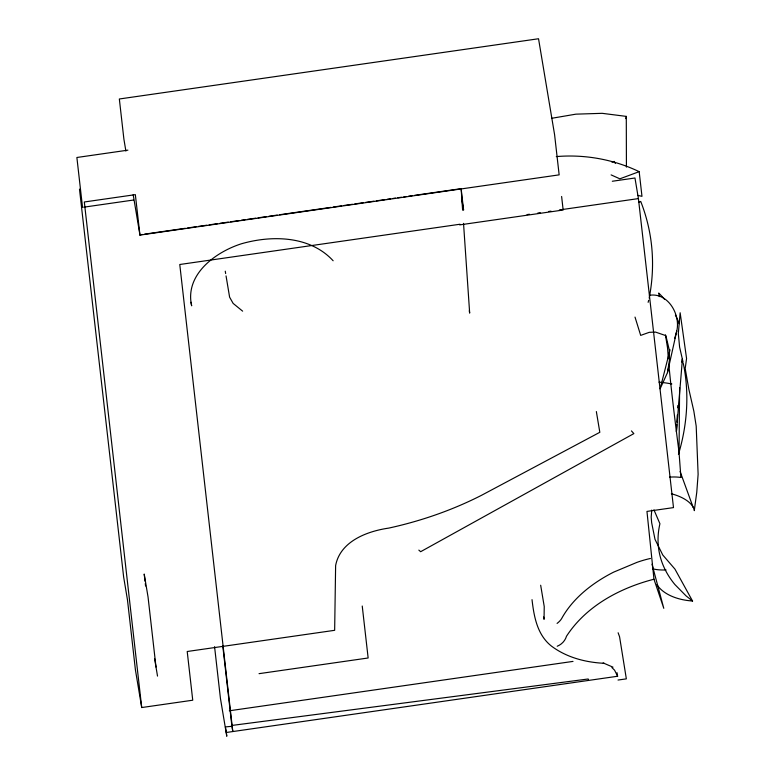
<?xml version="1.0" encoding="UTF-8"?>
<svg xmlns="http://www.w3.org/2000/svg" width="775" height="775" viewBox="0 0 775 775"><rect width="100%" height="100%" fill="white"/><g stroke="black" fill="none" stroke-linecap="round" stroke-linejoin="round"><path stroke-width="1.16" d="M680.896 477.332L679.036 452.348L679.607 387.616M676.808 424.535L676.42 431.694L679.036 452.348M676.933 422.152L677.321 414.983M677.708 407.824L677.834 405.441M651.756 510.086L651.184 517.109L651.668 522.747L655.001 539.342L662.761 554.987L674.938 569.092L692.559 601.051L686.03 595.849L674.889 584.534A177.359 107.909 -9.1 0 1 659.922 523.735L653.955 509.863M682.426 359.028L676.42 431.694A226.571 5.929 81.8 0 1 669.096 367.176L668.883 364.783M694.284 510.589L696.754 492.387L698.12 474.31L696.192 426.095L693.848 411.196L688.83 389.186L685.197 368.532L686.572 358.534L680.15 312.751L678.319 333.512L679.597 347.084L683.095 362.274M670.046 349.777L660.126 388.817L667.469 372.63L676.74 331.09C680.789 314.786 668.04 292.223 649.411 295.304M667.469 372.63L669.552 359.522L669.251 349.806L665.851 335.633L655.485 332.078L649.295 332.32L640.683 335.391L635.016 317.091M625.822 118.604L626.287 116.386L602.165 113.324L575.922 114.157L551.877 118.265M674.667 338.549L676.74 331.09M678.435 454.392C687.28 425.058 689.547 393.535 683.298 363.446M557.215 646.243C561.633 644.471 565.12 640.838 566.496 636.236C586.094 606.021 619.855 588.022 653.964 579.216L646.96 511.413L673.494 507.606L638.416 198.594L634.967 177.998L612.318 181.253M637.622 195.368L641.971 196.327L639.172 171.662L619.864 178.822L611.117 174.898M127.904 150.156L76.88 157.49L82.538 207.361M83.729 207.187L133.562 200.028M139.907 234.815L142.29 234.467M144.683 234.127L185.283 228.296M187.676 227.947L196.036 226.746M198.419 226.407L206.78 225.205M209.172 224.857L217.533 223.655M219.916 223.316L228.276 222.115M230.669 221.776L239.029 220.575M241.412 220.226L244.997 219.713M247.38 219.373L255.74 218.172M258.133 217.823L266.493 216.622M268.877 216.283L277.237 215.082M279.63 214.733L330.973 207.361M333.366 207.012L341.727 205.811M344.11 205.472L352.47 204.271M354.863 203.922L363.223 202.721M365.606 202.382L373.967 201.18M376.359 200.841L384.72 199.64M387.103 199.291L390.687 198.778M393.08 198.439L395.463 198.09M397.856 197.751L401.431 197.237M403.823 196.889L406.216 196.55M408.599 196.201L412.184 195.688M414.567 195.348L461.144 188.654L463.586 210.122L461.6 198.293M133.193 194.68L139.955 235.096L559.153 174.859L554.59 134.676L538.538 38.75L119.34 98.987L123.903 139.18L125.889 151.077M459.992 224.237L179.771 264.498L232.781 731.377L231.793 725.458L588.186 678.987L588.428 680.45M527.048 214.597L529.441 214.249M537.821 213.047L540.223 212.708M548.603 211.498L550.996 211.158M559.376 209.947L638.416 198.594M459.682 224.895L563.154 210.025L561.623 196.482M259.044 673.669L368.144 657.985L362.235 606.021M79.486 189.139L123.642 576.978L127.478 599.928L135.431 669.978L141.718 707.546L192.743 700.212L187.211 651.504L334.655 630.317L335.623 565.566C340.186 541.337 367.05 531.233 388.74 528.104C420.864 521.071 452.174 510.25 481.488 495.322L599.821 432.305L596.353 411.564M229.332 710.782L573.006 661.404M214.568 646.679L220.429 698.362L226.775 736.25L226.348 732.482L617.588 676.255L617.036 672.71M618.014 680.033L626.345 678.871L619.574 636.779L618.121 632.768M556.285 156.589C584.621 154.206 613.519 159.321 639.172 171.662M604.209 663.313C585.416 662.373 566.632 657.481 551.383 646.059C537.22 634.803 533.975 616.609 532.018 599.656M603.144 662.935L613.015 667.168M242.643 311.162L233.139 303.412L229.603 297.154L226.048 275.9M418.839 550.105L420.651 551.703L633.853 433.613L631.451 430.919M333.134 260.768C310.194 235.765 271.996 234.97 241.393 243.786C215.266 252.117 184.566 274.747 191.648 305.796L191.057 302.25M611.911 667.566L614.565 670.181L617.636 676.265M680.092 471.481L693.238 507.567M653.964 579.216L663.788 608.317L652.027 564.248M540.669 585.232L544.234 606.544L544.05 619.332L543.653 616.968M469.282 310.794L469.669 313.1L463.528 223.355M225.263 271.182L225.651 273.546M226.348 732.482L225.418 726.911L231.919 726.301L222.745 645.575M154.583 658.595L157.519 676.1M659.292 296.622L658.721 293.037A298.036 141.186 -8.8 0 1 664.446 299.169M665.444 334.858L667.556 347.994L668.35 358.786M139.955 235.096L135.344 194.651L84.32 201.984L141.718 707.546M155.998 667.023L148.044 596.973L144.198 574.033L145.022 581.202M145.293 583.594L145.564 585.987M461.144 188.654L462.617 210.19M626.287 116.386L626.423 167.109M669.523 477.168A34.323 22.698 -9.5 0 1 680.828 477.458M658.982 382.162A106.088 67.725 -14.4 0 1 671.838 383.964M692.579 601.012A53.494 32.55 -9.1 0 1 656.929 584.738M615.331 163.457A369.82 265.273 -9.7 0 0 614.217 161.432A196.511 147.57 -11.4 0 0 611.969 162.169M650.487 558.446A77.888 51.508 -9.5 0 0 636.953 562.369L613.606 572.153A131.605 87.032 -9.5 0 0 592.982 584.612A125.618 83.07 -9.5 0 0 562.311 617.365A20.741 13.717 -9.5 0 1 557.08 623.41M666.064 569.954A29.343 9.552 -10.3 0 1 652.753 568.773M671.363 493.762A42.518 20.77 1.3 0 1 694.448 510.58M638.523 202.314A480.258 310.213 -10.5 0 1 640.731 201.461A386.425 255.547 -9.5 0 1 649.179 298.094M682.358 358.903A298.036 141.186 -8.8 0 1 681.748 362.109M675.374 315.125A298.036 141.186 -8.8 0 1 679.191 323.718M648.132 302.347A141.118 93.32 -9.5 0 1 648.656 300.312"/></g></svg>
